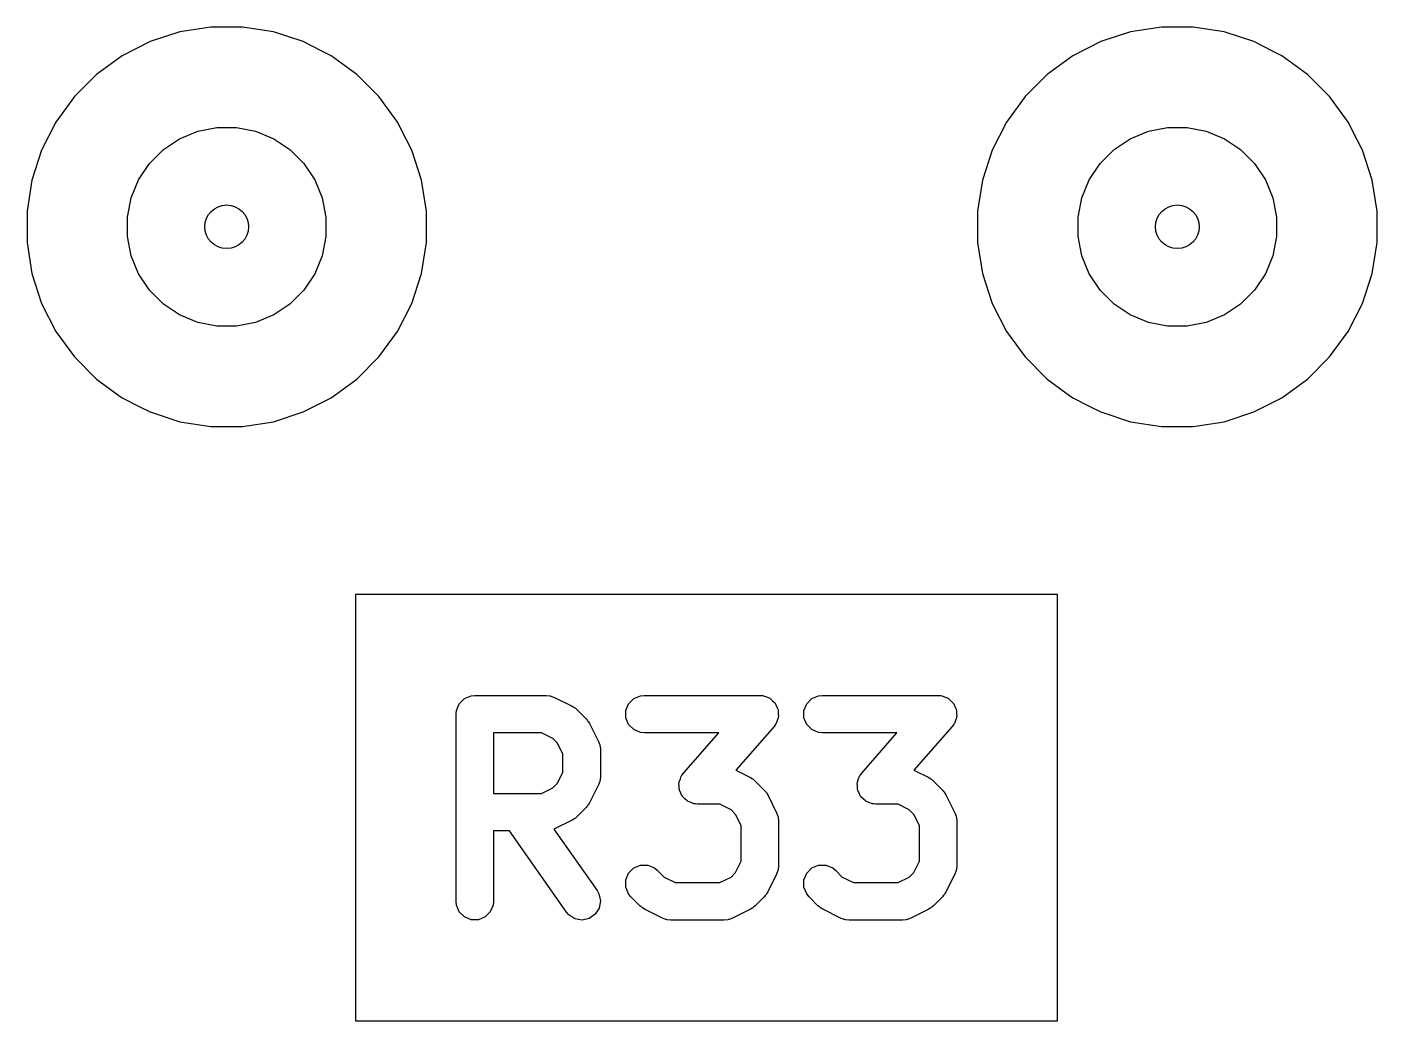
# Model space of a CAD drawing. Extents: x 20 to 124, y -124 to -20.
# Drawn here: x 62.33 to 73.15, y -104.36 to -96.4 of the extents above; entities that cross this region are included whole.
import ezdxf

# ---------------------------------------------------------------- set-up
doc = ezdxf.new("R2010")
doc.units = 0
doc.layers.add('BLACK', color=7, linetype='CONTINUOUS')
doc.layers.add('WHITE', color=7, linetype='CONTINUOUS')

msp = doc.modelspace()

# ---------------------------------------------------------------- linework, layer by layer
at = {"layer": 'BLACK', "linetype": 'CONTINUOUS'}
for p, q in [((63.804038, -96.3995), (63.679626, -96.419205)), ((64.055962, -96.3995), (63.804038, -96.3995)), ((64.304785, -96.43891), (64.055962, -96.3995)), ((71.424038, -96.3995), (71.299626, -96.419205)), ((71.675962, -96.3995), (71.424038, -96.3995)), ((71.924785, -96.43891), (71.675962, -96.3995)), ((63.315616, -96.51676), (63.091151, -96.631132)), ((63.555214, -96.43891), (63.315616, -96.51676)), ((63.679626, -96.419205), (63.555214, -96.43891)), ((64.544383, -96.51676), (64.304785, -96.43891)), ((64.698747, -96.595413), (64.544383, -96.51676)), ((70.935616, -96.51676), (70.711151, -96.631132)), ((71.175214, -96.43891), (70.935616, -96.51676)), ((71.299626, -96.419205), (71.175214, -96.43891)), ((72.164383, -96.51676), (71.924785, -96.43891)), ((72.318747, -96.595413), (72.164383, -96.51676)), ((63.091151, -96.631132), (62.88735, -96.779201)), ((64.768845, -96.63113), (64.698747, -96.595413)), ((64.768847, -96.631131), (64.768845, -96.63113)), ((64.768848, -96.631132), (64.768847, -96.631131)), ((64.972649, -96.779201), (64.768848, -96.631132)), ((70.711151, -96.631132), (70.50735, -96.779201)), ((72.388845, -96.63113), (72.318747, -96.595413)), ((72.388847, -96.631131), (72.388845, -96.63113)), ((72.388848, -96.631132), (72.388847, -96.631131)), ((72.592649, -96.779201), (72.388848, -96.631132)), ((62.887345, -96.779205), (62.709205, -96.957345)), ((62.88735, -96.779201), (62.887345, -96.779205)), ((64.972654, -96.779205), (64.972649, -96.779201)), ((65.150794, -96.957345), (64.972654, -96.779205)), ((70.507345, -96.779205), (70.329205, -96.957345)), ((70.50735, -96.779201), (70.507345, -96.779205)), ((72.592654, -96.779205), (72.592649, -96.779201)), ((72.770794, -96.957345), (72.592654, -96.779205)), ((62.709201, -96.95735), (62.561132, -97.161151)), ((62.709205, -96.957345), (62.709201, -96.95735)), ((65.150798, -96.95735), (65.150794, -96.957345)), ((65.279952, -97.135117), (65.150798, -96.95735)), ((70.329201, -96.95735), (70.181132, -97.161151)), ((70.329205, -96.957345), (70.329201, -96.95735)), ((72.770798, -96.95735), (72.770794, -96.957345)), ((72.899952, -97.135117), (72.770798, -96.95735)), ((62.561132, -97.161151), (62.44676, -97.385616)), ((65.29887, -97.161155), (65.279952, -97.135117)), ((65.371747, -97.304184), (65.29887, -97.161155)), ((70.181132, -97.161151), (70.06676, -97.385616)), ((72.91887, -97.161155), (72.899952, -97.135117)), ((72.991747, -97.304184), (72.91887, -97.161155)), ((63.552883, -97.294463), (63.697772, -97.234448)), ((63.697772, -97.234448), (63.851586, -97.203852)), ((63.851586, -97.203852), (64.008414, -97.203852)), ((64.008414, -97.203852), (64.162228, -97.234448)), ((64.162228, -97.234448), (64.307117, -97.294463)), ((71.172883, -97.294463), (71.317772, -97.234448)), ((71.317772, -97.234448), (71.471586, -97.203852)), ((71.471586, -97.203852), (71.628414, -97.203852)), ((71.628414, -97.203852), (71.782228, -97.234448)), ((71.782228, -97.234448), (71.927117, -97.294463)), ((62.44676, -97.385616), (62.36891, -97.625214)), ((63.311592, -97.492485), (63.422485, -97.381592)), ((63.422485, -97.381592), (63.552883, -97.294463)), ((64.307117, -97.294463), (64.437515, -97.381592)), ((64.437515, -97.381592), (64.548408, -97.492485)), ((65.413239, -97.385616), (65.371747, -97.304184)), ((65.413239, -97.385618), (65.413239, -97.385616)), ((65.413241, -97.385621), (65.413239, -97.385618)), ((65.49109, -97.625215), (65.413241, -97.385621)), ((70.06676, -97.385616), (69.98891, -97.625214)), ((70.931592, -97.492485), (71.042485, -97.381592)), ((71.042485, -97.381592), (71.172883, -97.294463)), ((71.927117, -97.294463), (72.057515, -97.381592)), ((72.057515, -97.381592), (72.168408, -97.492485)), ((73.033239, -97.385616), (72.991747, -97.304184)), ((73.033239, -97.385618), (73.033239, -97.385616)), ((73.033241, -97.385621), (73.033239, -97.385618)), ((73.11109, -97.625215), (73.033241, -97.385621)), ((63.224463, -97.622883), (63.311592, -97.492485)), ((64.548408, -97.492485), (64.635537, -97.622883)), ((70.844463, -97.622883), (70.931592, -97.492485)), ((72.168408, -97.492485), (72.255537, -97.622883)), ((62.36891, -97.625214), (62.3295, -97.874038)), ((63.164448, -97.767772), (63.224463, -97.622883)), ((64.635537, -97.622883), (64.695552, -97.767772)), ((65.5305, -97.874038), (65.49109, -97.625215)), ((69.98891, -97.625214), (69.9495, -97.874038)), ((70.784448, -97.767772), (70.844463, -97.622883)), ((72.255537, -97.622883), (72.315552, -97.767772)), ((73.1505, -97.874038), (73.11109, -97.625215)), ((63.133852, -97.921586), (63.164448, -97.767772)), ((64.695552, -97.767772), (64.726148, -97.921586)), ((70.753852, -97.921586), (70.784448, -97.767772)), ((72.315552, -97.767772), (72.346148, -97.921586)), ((62.3295, -97.874038), (62.3295, -98.125961)), ((63.133852, -98.078414), (63.133852, -97.921586)), ((64.726148, -97.921586), (64.726148, -98.078414)), ((65.5305, -98.125962), (65.5305, -97.874038)), ((69.9495, -97.874038), (69.9495, -98.125961)), ((70.753852, -98.078414), (70.753852, -97.921586)), ((72.346148, -97.921586), (72.346148, -98.078414)), ((73.1505, -98.125962), (73.1505, -97.874038)), ((62.3295, -98.125961), (62.36891, -98.374785)), ((63.164448, -98.232228), (63.133852, -98.078414)), ((64.726148, -98.078414), (64.695552, -98.232228)), ((65.49109, -98.374785), (65.5305, -98.125962)), ((69.9495, -98.125961), (69.98891, -98.374785)), ((70.784448, -98.232228), (70.753852, -98.078414)), ((72.346148, -98.078414), (72.315552, -98.232228)), ((73.11109, -98.374785), (73.1505, -98.125962)), ((63.224463, -98.377117), (63.164448, -98.232228)), ((64.695552, -98.232228), (64.635537, -98.377117)), ((70.844463, -98.377117), (70.784448, -98.232228)), ((72.315552, -98.232228), (72.255537, -98.377117)), ((62.36891, -98.374785), (62.44676, -98.614383)), ((63.311592, -98.507515), (63.224463, -98.377117)), ((64.635537, -98.377117), (64.548408, -98.507515)), ((65.413241, -98.614379), (65.49109, -98.374785)), ((69.98891, -98.374785), (70.06676, -98.614383)), ((70.931592, -98.507515), (70.844463, -98.377117)), ((72.255537, -98.377117), (72.168408, -98.507515)), ((73.033241, -98.614379), (73.11109, -98.374785)), ((63.422485, -98.618408), (63.311592, -98.507515)), ((64.548408, -98.507515), (64.437515, -98.618408)), ((71.042485, -98.618408), (70.931592, -98.507515)), ((72.168408, -98.507515), (72.057515, -98.618408)), ((62.44676, -98.614383), (62.561132, -98.838848)), ((63.552883, -98.705537), (63.422485, -98.618408)), ((64.437515, -98.618408), (64.307117, -98.705537)), ((65.29887, -98.838845), (65.413241, -98.614379)), ((70.06676, -98.614383), (70.181132, -98.838848)), ((71.172883, -98.705537), (71.042485, -98.618408)), ((72.057515, -98.618408), (71.927117, -98.705537)), ((72.91887, -98.838845), (73.033241, -98.614379)), ((63.697772, -98.765552), (63.552883, -98.705537)), ((63.851586, -98.796148), (63.697772, -98.765552)), ((64.162228, -98.765552), (64.008414, -98.796148)), ((64.307117, -98.705537), (64.162228, -98.765552)), ((71.317772, -98.765552), (71.172883, -98.705537)), ((71.471586, -98.796148), (71.317772, -98.765552)), ((71.782228, -98.765552), (71.628414, -98.796148)), ((71.927117, -98.705537), (71.782228, -98.765552)), ((62.561132, -98.838848), (62.709201, -99.042649)), ((64.008414, -98.796148), (63.851586, -98.796148)), ((65.150793, -99.042656), (65.29887, -98.838845)), ((70.181132, -98.838848), (70.329201, -99.042649)), ((71.628414, -98.796148), (71.471586, -98.796148)), ((72.770793, -99.042656), (72.91887, -98.838845)), ((62.709201, -99.042649), (62.709205, -99.042654)), ((62.709205, -99.042654), (62.887345, -99.220794)), ((64.972656, -99.220793), (65.150793, -99.042656)), ((70.329201, -99.042649), (70.329205, -99.042654)), ((70.329205, -99.042654), (70.507345, -99.220794)), ((72.592656, -99.220793), (72.770793, -99.042656)), ((62.887345, -99.220794), (62.88735, -99.220798)), ((62.88735, -99.220798), (63.065117, -99.349952)), ((64.768845, -99.36887), (64.972656, -99.220793)), ((70.507345, -99.220794), (70.50735, -99.220798)), ((70.50735, -99.220798), (70.685117, -99.349952)), ((72.388845, -99.36887), (72.592656, -99.220793)), ((63.065117, -99.349952), (63.091155, -99.36887)), ((63.091155, -99.36887), (63.234184, -99.441747)), ((63.234184, -99.441747), (63.315616, -99.483239)), ((64.544379, -99.483241), (64.768845, -99.36887)), ((70.685117, -99.349952), (70.711155, -99.36887)), ((70.711155, -99.36887), (70.854184, -99.441747)), ((70.854184, -99.441747), (70.935616, -99.483239)), ((72.164379, -99.483241), (72.388845, -99.36887)), ((63.315616, -99.483239), (63.315618, -99.483239)), ((63.315618, -99.483239), (63.315621, -99.483241)), ((63.315621, -99.483241), (63.555215, -99.56109)), ((64.304785, -99.56109), (64.544379, -99.483241)), ((70.935616, -99.483239), (70.935618, -99.483239)), ((70.935618, -99.483239), (70.935621, -99.483241)), ((70.935621, -99.483241), (71.175215, -99.56109)), ((71.924785, -99.56109), (72.164379, -99.483241)), ((63.555215, -99.56109), (63.804038, -99.6005)), ((63.804038, -99.6005), (63.804039, -99.6005)), ((63.804039, -99.6005), (64.055961, -99.6005)), ((64.055961, -99.6005), (64.055962, -99.6005)), ((64.055962, -99.6005), (64.304785, -99.56109)), ((71.175215, -99.56109), (71.424038, -99.6005)), ((71.424038, -99.6005), (71.424039, -99.6005)), ((71.424039, -99.6005), (71.675961, -99.6005)), ((71.675961, -99.6005), (71.675962, -99.6005)), ((71.675962, -99.6005), (71.924785, -99.56109)), ((70.590082, -100.946103), (64.963071, -100.946103)), ((64.963071, -100.946103), (64.963071, -104.361655)), ((70.590082, -104.361655), (70.590082, -100.946103)), ((65.771453, -101.874064), (65.793851, -101.819992)), ((65.793851, -101.819992), (65.835235, -101.778608)), ((65.835235, -101.778608), (65.889307, -101.75621)), ((65.889307, -101.75621), (65.918571, -101.753328)), ((65.918571, -101.753328), (66.49, -101.753328)), ((66.49, -101.753328), (66.519264, -101.75621)), ((66.519264, -101.75621), (66.524244, -101.758273)), ((66.524244, -101.758273), (66.529619, -101.758655)), ((66.529619, -101.758655), (66.557082, -101.769164)), ((66.557082, -101.769164), (66.699939, -101.840593)), ((67.128596, -101.874064), (67.150994, -101.819992)), ((67.150994, -101.819992), (67.192378, -101.778608)), ((67.192378, -101.778608), (67.24645, -101.75621)), ((67.24645, -101.75621), (67.275714, -101.753328)), ((67.275714, -101.753328), (68.204286, -101.753328)), ((68.204286, -101.753328), (68.219763, -101.754852)), ((68.219763, -101.754852), (68.223698, -101.75459)), ((68.223698, -101.75459), (68.226408, -101.755506)), ((68.226408, -101.755506), (68.23355, -101.75621)), ((68.23355, -101.75621), (68.256064, -101.765536)), ((68.256064, -101.765536), (68.27914, -101.77334)), ((68.27914, -101.77334), (68.282947, -101.776671)), ((68.282947, -101.776671), (68.287622, -101.778608)), ((68.287622, -101.778608), (68.304851, -101.795837)), ((68.304851, -101.795837), (68.323187, -101.811881)), ((68.323187, -101.811881), (68.325429, -101.816415)), ((68.325429, -101.816415), (68.329006, -101.819992)), ((68.329006, -101.819992), (68.338332, -101.842508)), ((68.557167, -101.874064), (68.579565, -101.819992)), ((68.579565, -101.819992), (68.620949, -101.778608)), ((68.620949, -101.778608), (68.675021, -101.75621)), ((68.675021, -101.75621), (68.704285, -101.753328)), ((68.704285, -101.753328), (69.632857, -101.753328)), ((69.632857, -101.753328), (69.648334, -101.754852)), ((69.648334, -101.754852), (69.652269, -101.75459)), ((69.652269, -101.75459), (69.654979, -101.755506)), ((69.654979, -101.755506), (69.662121, -101.75621)), ((69.662121, -101.75621), (69.684635, -101.765536)), ((69.684635, -101.765536), (69.707711, -101.77334)), ((69.707711, -101.77334), (69.711518, -101.776671)), ((69.711518, -101.776671), (69.716193, -101.778608)), ((69.716193, -101.778608), (69.733422, -101.795837)), ((69.733422, -101.795837), (69.751758, -101.811881)), ((69.751758, -101.811881), (69.754, -101.816415)), ((69.754, -101.816415), (69.757577, -101.819992)), ((69.757577, -101.819992), (69.766903, -101.842508)), ((65.768571, -101.903328), (65.771453, -101.874064)), ((65.768571, -103.403328), (65.768571, -101.903328)), ((66.699939, -101.840593), (66.712534, -101.848521)), ((66.712534, -101.848521), (66.716191, -101.850036)), ((66.716191, -101.850036), (66.720308, -101.853415)), ((66.720308, -101.853415), (66.724825, -101.856258)), ((66.724825, -101.856258), (66.727422, -101.859252)), ((66.727422, -101.859252), (66.738922, -101.86869)), ((66.738922, -101.86869), (66.810351, -101.940118)), ((67.128596, -101.932592), (67.128596, -101.874064)), ((67.150994, -101.986664), (67.128596, -101.932592)), ((68.338332, -101.842508), (68.349131, -101.864344)), ((68.351404, -101.932592), (68.342079, -101.955103)), ((68.349131, -101.864344), (68.349467, -101.869388)), ((68.349467, -101.869388), (68.351404, -101.874064)), ((68.351404, -101.874064), (68.351404, -101.898439)), ((68.351404, -101.898439), (68.353024, -101.92274)), ((68.353024, -101.92274), (68.351404, -101.92753)), ((68.351404, -101.92753), (68.351404, -101.932592)), ((68.557167, -101.932592), (68.557167, -101.874064)), ((68.579565, -101.986664), (68.557167, -101.932592)), ((69.766903, -101.842508), (69.777702, -101.864344)), ((69.779975, -101.932592), (69.77065, -101.955103)), ((69.777702, -101.864344), (69.778038, -101.869388)), ((69.778038, -101.869388), (69.779975, -101.874064)), ((69.779975, -101.874064), (69.779975, -101.898439)), ((69.779975, -101.898439), (69.781595, -101.92274)), ((69.781595, -101.92274), (69.779975, -101.92753)), ((69.779975, -101.92753), (69.779975, -101.932592)), ((66.810351, -101.940118), (66.819793, -101.951623)), ((66.819793, -101.951623), (66.822785, -101.954218)), ((66.822785, -101.954218), (66.825624, -101.958728)), ((66.825624, -101.958728), (66.829006, -101.962849)), ((66.829006, -101.962849), (66.830521, -101.966508)), ((66.830521, -101.966508), (66.83845, -101.979103)), ((66.83845, -101.979103), (66.909878, -102.121961)), ((67.192378, -102.028048), (67.150994, -101.986664)), ((67.24645, -102.050446), (67.192378, -102.028048)), ((68.317172, -102.002104), (68.010238, -102.352886)), ((68.326215, -101.989454), (68.317172, -102.002104)), ((68.329006, -101.986664), (68.326215, -101.989454)), ((68.330101, -101.984019), (68.329006, -101.986664)), ((68.334274, -101.978183), (68.330101, -101.984019)), ((68.342079, -101.955103), (68.334274, -101.978183)), ((68.620949, -102.028048), (68.579565, -101.986664)), ((68.675021, -102.050446), (68.620949, -102.028048)), ((69.745743, -102.002104), (69.438809, -102.352886)), ((69.754786, -101.989454), (69.745743, -102.002104)), ((69.757577, -101.986664), (69.754786, -101.989454)), ((69.758672, -101.984019), (69.757577, -101.986664)), ((69.762845, -101.978183), (69.758672, -101.984019)), ((69.77065, -101.955103), (69.762845, -101.978183)), ((66.45459, -102.053328), (66.068571, -102.053328)), ((66.068571, -102.053328), (66.068571, -102.539042)), ((66.544004, -102.098035), (66.45459, -102.053328)), ((66.581008, -102.135039), (66.544004, -102.098035)), ((66.625714, -102.224451), (66.581008, -102.135039)), ((66.909878, -102.121961), (66.920388, -102.149424)), ((66.920388, -102.149424), (66.920769, -102.154799)), ((67.275714, -102.053328), (67.24645, -102.050446)), ((67.873721, -102.053328), (67.275714, -102.053328)), ((67.591399, -102.375981), (67.873721, -102.053328)), ((68.704285, -102.053328), (68.675021, -102.050446)), ((69.302292, -102.053328), (68.704285, -102.053328)), ((69.01997, -102.375981), (69.302292, -102.053328)), ((66.625714, -102.367918), (66.625714, -102.224451)), ((66.920769, -102.154799), (66.922832, -102.159778)), ((66.922832, -102.159778), (66.925714, -102.189042)), ((66.925714, -102.189042), (66.925714, -102.403328)), ((68.010238, -102.352886), (68.128511, -102.412021)), ((69.438809, -102.352886), (69.557082, -102.412021)), ((66.544002, -102.494336), (66.581007, -102.457331)), ((66.581007, -102.457331), (66.625714, -102.367918)), ((66.909878, -102.470409), (66.83845, -102.613267)), ((66.920388, -102.442946), (66.909878, -102.470409)), ((66.920769, -102.43757), (66.920388, -102.442946)), ((66.922832, -102.432592), (66.920769, -102.43757)), ((66.925714, -102.403328), (66.922832, -102.432592)), ((67.555547, -102.455345), (67.557168, -102.450552)), ((67.557168, -102.479654), (67.555547, -102.455345)), ((67.557168, -102.445493), (67.566491, -102.422984)), ((67.557168, -102.450552), (67.557168, -102.445493)), ((67.566491, -102.422984), (67.574298, -102.399903)), ((67.574298, -102.399903), (67.578469, -102.394066)), ((67.578469, -102.394066), (67.579566, -102.391421)), ((67.579566, -102.391421), (67.582355, -102.388631)), ((67.582355, -102.388631), (67.591399, -102.375981)), ((68.128511, -102.412021), (68.141105, -102.419949)), ((68.141105, -102.419949), (68.144765, -102.421465)), ((68.144765, -102.421465), (68.148885, -102.424846)), ((68.148885, -102.424846), (68.153396, -102.427686)), ((68.153396, -102.427686), (68.15599, -102.430677)), ((68.15599, -102.430677), (68.167496, -102.44012)), ((68.167496, -102.44012), (68.238924, -102.511549)), ((68.984118, -102.455345), (68.985739, -102.450552)), ((68.985739, -102.479654), (68.984118, -102.455345)), ((68.985739, -102.445493), (68.995062, -102.422984)), ((68.985739, -102.450552), (68.985739, -102.445493)), ((68.995062, -102.422984), (69.002869, -102.399903)), ((69.002869, -102.399903), (69.00704, -102.394066)), ((69.00704, -102.394066), (69.008137, -102.391421)), ((69.008137, -102.391421), (69.010926, -102.388631)), ((69.010926, -102.388631), (69.01997, -102.375981)), ((69.557082, -102.412021), (69.569676, -102.419949)), ((69.569676, -102.419949), (69.573336, -102.421465)), ((69.573336, -102.421465), (69.577456, -102.424846)), ((69.577456, -102.424846), (69.581967, -102.427686)), ((69.581967, -102.427686), (69.584561, -102.430677)), ((69.584561, -102.430677), (69.596067, -102.44012)), ((69.596067, -102.44012), (69.667495, -102.511549)), ((66.068571, -102.539042), (66.45459, -102.539042)), ((66.45459, -102.539042), (66.544002, -102.494336)), ((67.557168, -102.504021), (67.557168, -102.479654)), ((67.559104, -102.508696), (67.557168, -102.504021)), ((67.559441, -102.513741), (67.559104, -102.508696)), ((67.570239, -102.535576), (67.559441, -102.513741)), ((67.579566, -102.558093), (67.570239, -102.535576)), ((67.583142, -102.561669), (67.579566, -102.558093)), ((67.585385, -102.566204), (67.583142, -102.561669)), ((67.60372, -102.582247), (67.585385, -102.566204)), ((67.62095, -102.599477), (67.60372, -102.582247)), ((68.238924, -102.511549), (68.248362, -102.523049)), ((68.248362, -102.523049), (68.251356, -102.525646)), ((68.251356, -102.525646), (68.254196, -102.530158)), ((68.254196, -102.530158), (68.257578, -102.534279)), ((68.257578, -102.534279), (68.259093, -102.537938)), ((68.259093, -102.537938), (68.267021, -102.550532)), ((68.267021, -102.550532), (68.33845, -102.693388)), ((68.985739, -102.504021), (68.985739, -102.479654)), ((68.987675, -102.508696), (68.985739, -102.504021)), ((68.988012, -102.513741), (68.987675, -102.508696)), ((68.99881, -102.535576), (68.988012, -102.513741)), ((69.008137, -102.558093), (68.99881, -102.535576)), ((69.011713, -102.561669), (69.008137, -102.558093)), ((69.013956, -102.566204), (69.011713, -102.561669)), ((69.032291, -102.582247), (69.013956, -102.566204)), ((69.049521, -102.599477), (69.032291, -102.582247)), ((69.667495, -102.511549), (69.676933, -102.523049)), ((69.676933, -102.523049), (69.679927, -102.525646)), ((69.679927, -102.525646), (69.682767, -102.530158)), ((69.682767, -102.530158), (69.686149, -102.534279)), ((69.686149, -102.534279), (69.687664, -102.537938)), ((69.687664, -102.537938), (69.695592, -102.550532)), ((69.695592, -102.550532), (69.767021, -102.693388)), ((66.810352, -102.652251), (66.738923, -102.72368)), ((66.819793, -102.640746), (66.810352, -102.652251)), ((66.822785, -102.638152), (66.819793, -102.640746)), ((66.825623, -102.633642), (66.822785, -102.638152)), ((66.829007, -102.62952), (66.825623, -102.633642)), ((66.830523, -102.625858), (66.829007, -102.62952)), ((66.83845, -102.613267), (66.830523, -102.625858)), ((67.625624, -102.601413), (67.62095, -102.599477)), ((67.629432, -102.604745), (67.625624, -102.601413)), ((67.652513, -102.612551), (67.629432, -102.604745)), ((67.675022, -102.621875), (67.652513, -102.612551)), ((67.682159, -102.622577), (67.675022, -102.621875)), ((67.684874, -102.623496), (67.682159, -102.622577)), ((67.688813, -102.623233), (67.684874, -102.623496)), ((67.704286, -102.624757), (67.688813, -102.623233)), ((67.883162, -102.624757), (67.704286, -102.624757)), ((67.972575, -102.669463), (67.883162, -102.624757)), ((68.009578, -102.706467), (67.972575, -102.669463)), ((69.054195, -102.601413), (69.049521, -102.599477)), ((69.058003, -102.604745), (69.054195, -102.601413)), ((69.081084, -102.612551), (69.058003, -102.604745)), ((69.103593, -102.621875), (69.081084, -102.612551)), ((69.11073, -102.622577), (69.103593, -102.621875)), ((69.113445, -102.623496), (69.11073, -102.622577)), ((69.117384, -102.623233), (69.113445, -102.623496)), ((69.132857, -102.624757), (69.117384, -102.623233)), ((69.311733, -102.624757), (69.132857, -102.624757)), ((69.401146, -102.669463), (69.311733, -102.624757)), ((69.438149, -102.706467), (69.401146, -102.669463)), ((66.699939, -102.751778), (66.557082, -102.823206)), ((66.712532, -102.74385), (66.699939, -102.751778)), ((66.716192, -102.742335), (66.712532, -102.74385)), ((66.720311, -102.738953), (66.716192, -102.742335)), ((66.724825, -102.736113), (66.720311, -102.738953)), ((66.727421, -102.733119), (66.724825, -102.736113)), ((66.738923, -102.72368), (66.727421, -102.733119)), ((68.054286, -102.795881), (68.009578, -102.706467)), ((68.054286, -103.082203), (68.054286, -102.795881)), ((68.33845, -102.693388), (68.348959, -102.720852)), ((68.348959, -102.720852), (68.34934, -102.726226)), ((68.34934, -102.726226), (68.351404, -102.731207)), ((68.351404, -102.731207), (68.354286, -102.760471)), ((68.354286, -102.760471), (68.354286, -103.117614)), ((69.482857, -102.795881), (69.438149, -102.706467)), ((69.482857, -103.082203), (69.482857, -102.795881)), ((69.767021, -102.693388), (69.77753, -102.720852)), ((69.77753, -102.720852), (69.777911, -102.726226)), ((69.777911, -102.726226), (69.779975, -102.731207)), ((69.779975, -102.731207), (69.782857, -102.760471)), ((69.782857, -102.760471), (69.782857, -103.117614)), ((66.197616, -102.839042), (66.068571, -102.839042)), ((66.068571, -102.839042), (66.068571, -103.403328)), ((66.652829, -103.489347), (66.197616, -102.839042)), ((66.557082, -102.823206), (66.553647, -102.82452)), ((66.553647, -102.82452), (66.898599, -103.317309)), ((67.192379, -103.13575), (67.246451, -103.113353)), ((67.246451, -103.113353), (67.304977, -103.113353)), ((67.304977, -103.113353), (67.359049, -103.13575)), ((68.009578, -103.171617), (68.054286, -103.082203)), ((68.354286, -103.117614), (68.351404, -103.146878)), ((68.62095, -103.13575), (68.675022, -103.113353)), ((68.675022, -103.113353), (68.733548, -103.113353)), ((68.733548, -103.113353), (68.78762, -103.13575)), ((69.438149, -103.171617), (69.482857, -103.082203)), ((69.782857, -103.117614), (69.779975, -103.146878)), ((67.128596, -103.231208), (67.150993, -103.177136)), ((67.128596, -103.289734), (67.128596, -103.231208)), ((67.150993, -103.177136), (67.192379, -103.13575)), ((67.359049, -103.13575), (67.38178, -103.154405)), ((67.38178, -103.154405), (67.435996, -103.208621)), ((67.435996, -103.208621), (67.52541, -103.253328)), ((67.883162, -103.253328), (67.972575, -103.208621)), ((67.972575, -103.208621), (68.009578, -103.171617)), ((68.33845, -103.184697), (68.267021, -103.327553)), ((68.348959, -103.157233), (68.33845, -103.184697)), ((68.34934, -103.151858), (68.348959, -103.157233)), ((68.351404, -103.146878), (68.34934, -103.151858)), ((68.557167, -103.231208), (68.579564, -103.177136)), ((68.557167, -103.289734), (68.557167, -103.231208)), ((68.579564, -103.177136), (68.62095, -103.13575)), ((68.78762, -103.13575), (68.810351, -103.154405)), ((68.810351, -103.154405), (68.864567, -103.208621)), ((68.864567, -103.208621), (68.953981, -103.253328)), ((69.311733, -103.253328), (69.401146, -103.208621)), ((69.401146, -103.208621), (69.438149, -103.171617)), ((69.767021, -103.184697), (69.695592, -103.327553)), ((69.77753, -103.157233), (69.767021, -103.184697)), ((69.777911, -103.151858), (69.77753, -103.157233)), ((69.779975, -103.146878), (69.777911, -103.151858)), ((66.898599, -103.317309), (66.91302, -103.342935)), ((67.150993, -103.343806), (67.128596, -103.289734)), ((67.52541, -103.253328), (67.883162, -103.253328)), ((68.259093, -103.340146), (68.257578, -103.343806)), ((68.267021, -103.327553), (68.259093, -103.340146)), ((68.579564, -103.343806), (68.557167, -103.289734)), ((68.953981, -103.253328), (69.311733, -103.253328)), ((69.687664, -103.340146), (69.686149, -103.343806)), ((69.695592, -103.327553), (69.687664, -103.340146)), ((65.771453, -103.432592), (65.768571, -103.403328)), ((65.793851, -103.486664), (65.771453, -103.432592)), ((66.065689, -103.432592), (66.043291, -103.486664)), ((66.068571, -103.403328), (66.065689, -103.432592)), ((66.91302, -103.342935), (66.925679, -103.400077)), ((66.925679, -103.400077), (66.915508, -103.457713)), ((67.169648, -103.366537), (67.150993, -103.343806)), ((67.241077, -103.437966), (67.169648, -103.366537)), ((67.252581, -103.447407), (67.241077, -103.437966)), ((67.255176, -103.450399), (67.252581, -103.447407)), ((68.15599, -103.447407), (68.153396, -103.450399)), ((68.167496, -103.437965), (68.15599, -103.447407)), ((68.238924, -103.366536), (68.167496, -103.437965)), ((68.248362, -103.355035), (68.238924, -103.366536)), ((68.251356, -103.352439), (68.248362, -103.355035)), ((68.254196, -103.347926), (68.251356, -103.352439)), ((68.257578, -103.343806), (68.254196, -103.347926)), ((68.598219, -103.366537), (68.579564, -103.343806)), ((68.669648, -103.437966), (68.598219, -103.366537)), ((68.681152, -103.447407), (68.669648, -103.437966)), ((68.683747, -103.450399), (68.681152, -103.447407)), ((69.584561, -103.447407), (69.581967, -103.450399)), ((69.596067, -103.437965), (69.584561, -103.447407)), ((69.667495, -103.366536), (69.596067, -103.437965)), ((69.676933, -103.355035), (69.667495, -103.366536)), ((69.679927, -103.352439), (69.676933, -103.355035)), ((69.682767, -103.347926), (69.679927, -103.352439)), ((69.686149, -103.343806), (69.682767, -103.347926)), ((65.835235, -103.528048), (65.793851, -103.486664)), ((65.889307, -103.550446), (65.835235, -103.528048)), ((65.947835, -103.550446), (65.889307, -103.550446)), ((66.001907, -103.528048), (65.947835, -103.550446)), ((66.043291, -103.486664), (66.001907, -103.528048)), ((66.671972, -103.511669), (66.652829, -103.489347)), ((66.721329, -103.543122), (66.671972, -103.511669)), ((66.778965, -103.553293), (66.721329, -103.543122)), ((66.836107, -103.540634), (66.778965, -103.553293)), ((66.884055, -103.50707), (66.836107, -103.540634)), ((66.915508, -103.457713), (66.884055, -103.50707)), ((67.259685, -103.453237), (67.255176, -103.450399)), ((67.263808, -103.456621), (67.259685, -103.453237)), ((67.267469, -103.458137), (67.263808, -103.456621)), ((67.280061, -103.466064), (67.267469, -103.458137)), ((67.422919, -103.537492), (67.280061, -103.466064)), ((67.450382, -103.548002), (67.422919, -103.537492)), ((67.455757, -103.548383), (67.450382, -103.548002)), ((67.460736, -103.550446), (67.455757, -103.548383)), ((67.49, -103.553328), (67.460736, -103.550446)), ((67.918571, -103.553328), (67.49, -103.553328)), ((67.947835, -103.550446), (67.918571, -103.553328)), ((67.952813, -103.548383), (67.947835, -103.550446)), ((67.958189, -103.548002), (67.952813, -103.548383)), ((67.985652, -103.537492), (67.958189, -103.548002)), ((68.128511, -103.466064), (67.985652, -103.537492)), ((68.141105, -103.458135), (68.128511, -103.466064)), ((68.144765, -103.45662), (68.141105, -103.458135)), ((68.148885, -103.453238), (68.144765, -103.45662)), ((68.153396, -103.450399), (68.148885, -103.453238)), ((68.688256, -103.453237), (68.683747, -103.450399)), ((68.692379, -103.456621), (68.688256, -103.453237)), ((68.69604, -103.458137), (68.692379, -103.456621)), ((68.708632, -103.466064), (68.69604, -103.458137)), ((68.85149, -103.537492), (68.708632, -103.466064)), ((68.878953, -103.548002), (68.85149, -103.537492)), ((68.884328, -103.548383), (68.878953, -103.548002)), ((68.889307, -103.550446), (68.884328, -103.548383)), ((68.918571, -103.553328), (68.889307, -103.550446)), ((69.347142, -103.553328), (68.918571, -103.553328)), ((69.376406, -103.550446), (69.347142, -103.553328)), ((69.381384, -103.548383), (69.376406, -103.550446)), ((69.38676, -103.548002), (69.381384, -103.548383)), ((69.414223, -103.537492), (69.38676, -103.548002)), ((69.557082, -103.466064), (69.414223, -103.537492)), ((69.569676, -103.458135), (69.557082, -103.466064)), ((69.573336, -103.45662), (69.569676, -103.458135)), ((69.577456, -103.453238), (69.573336, -103.45662)), ((69.581967, -103.450399), (69.577456, -103.453238)), ((64.963071, -104.361655), (70.590082, -104.361655))]:
    msp.add_line(p, q, dxfattribs=at)
at = {"layer": 'BLACK'}
for centre in [(63.93, -98), (71.55, -98)]:
    msp.add_circle(centre, 0.175, dxfattribs=at)
at = {"layer": 'WHITE'}
for centre in [(63.93, -98), (71.55, -98)]:
    msp.add_circle(centre, 0.175, dxfattribs=at)

doc.saveas('drawing.dxf')
